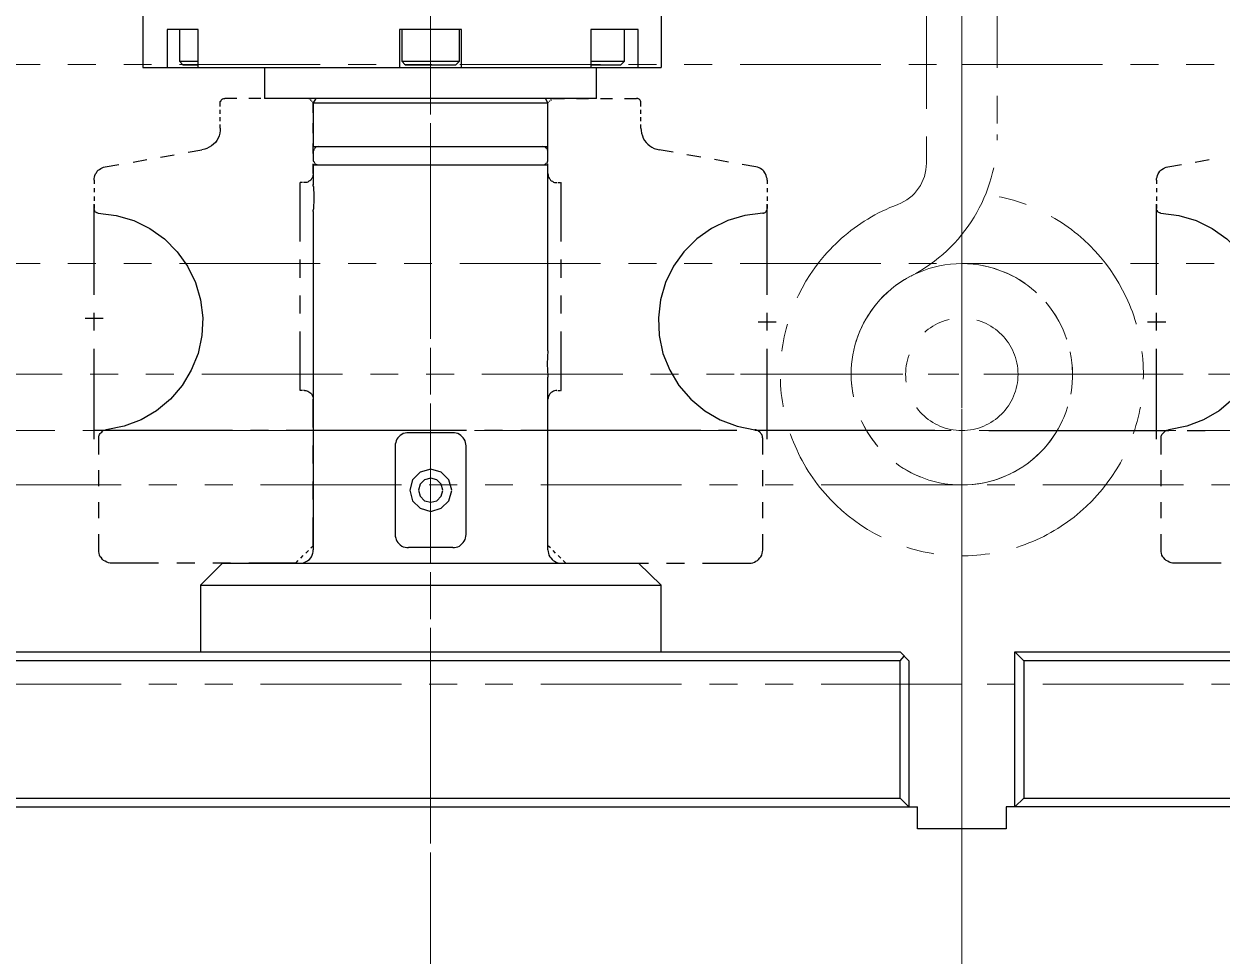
# Model space of a CAD drawing. Header units: millimetres. Extents: x -211 to 45495, y 24 to 52952.
# Drawn here: x 9101.9 to 9372.6, y 34250.6 to 34461.1 of the extents above; entities that cross this region are included whole.
import ezdxf

# ---------------------------------------------------------------- set-up
doc = ezdxf.new("R2010")
doc.units = ezdxf.units.MM
doc.linetypes.add('CENTER', pattern=[50.7, 31.8, -6.3, 6.3, -6.3])
doc.linetypes.add('PHANTOM', pattern=[63.3, 31.8, -6.3, 6.3, -6.3, 6.3, -6.3])
doc.layers.add('Layer2', color=7, linetype='Continuous')

# ---------------------------------------------------------------- blocks, each defined once
blk = doc.blocks.new('BLKF061')
at = {"layer": 'Layer2', "color": 7, "linetype": 'PHANTOM', "lineweight": 13}
for p, q in [((9313.79, 34451.97), (9553.79, 34451.97)), ((9313.79, 34406.97), (9313.79, 34451.97)), ((9313.79, 34406.97), (9553.79, 34406.97)), ((9603.79, 34381.97), (9263.79, 34381.97)), ((9313.79, 34311.97), (9313.79, 34356.97)), ((9553.79, 34356.97), (9313.79, 34356.97)), ((9553.79, 34311.97), (9313.79, 34311.97))]:
    blk.add_line(p, q, dxfattribs=at)
blk.add_arc((9313.79, 34381.97), 25, 270, 90, dxfattribs=at)
blk = doc.blocks.new('BLKF062')
at = {"layer": 'Layer2', "color": 7, "linetype": 'PHANTOM', "lineweight": 13}
for p, q in [((9193.79, 34501.97), (9193.79, 34261.97)), ((9073.79, 34451.97), (9313.79, 34451.97)), ((9313.79, 34451.97), (9313.79, 34406.97)), ((9073.79, 34406.97), (9313.79, 34406.97)), ((9363.79, 34381.97), (9023.79, 34381.97)), ((9313.79, 34356.97), (9073.79, 34356.97)), ((9313.79, 34356.97), (9313.79, 34311.97)), ((9313.79, 34311.97), (9073.79, 34311.97))]:
    blk.add_line(p, q, dxfattribs=at)
blk.add_arc((9313.79, 34381.97), 25, 90, 270, dxfattribs=at)
blk = doc.blocks.new('BLKF046')
at = {"layer": 'Layer2', "color": 7, "linetype": 'PHANTOM', "lineweight": 13}
for p, q in [((9313.79, 34816.33), (9313.79, 33156.33)), ((9321.79, 34609.6), (9321.79, 34436.16)), ((9305.79, 34600.36), (9305.79, 34429.69)), ((9805.21, 34369.27), (8755.21, 34369.27))]:
    blk.add_line(p, q, dxfattribs=at)
blk.add_circle((9313.79, 34381.97), 12.7, dxfattribs=at)
for centre, radius, start, end in [((9285.79, 34436.16), 36, 297.3237, 0), ((9295.79, 34429.69), 10, 290.6673, 0), ((9313.79, 34381.97), 41, 110.6673, 78.7482), ((9313.79, 34381.97), 25, 117.3237, 78.7482)]:
    blk.add_arc(centre, radius, start, end, dxfattribs=at)
for name in ['BLKF062', 'BLKF061']:
    blk.add_blockref(name, (0, 0), dxfattribs=at)
blk = doc.blocks.new('BLKF231')
at = {"layer": 'Layer2', "color": 7, "linetype": 'PHANTOM', "lineweight": 13}
blk.add_line((9313.79, 34854.81), (9313.79, 32834.81), dxfattribs=at)
blk = doc.blocks.new('BLKF2477')
at = {"layer": 'Layer2', "color": 3, "linetype": 'Continuous', "lineweight": 25}
for p, q in [((9358.14, 34427.22), (9358.31, 34427.48)), ((9358.31, 34427.48), (9358.48, 34427.83)), ((9358.48, 34427.83), (9358.74, 34428.08)), ((9358.74, 34428.08), (9359, 34428.26)), ((9359, 34428.26), (9359.34, 34428.43)), ((9359.34, 34428.43), (9359.6, 34428.6)), ((9359.6, 34428.6), (9359.95, 34428.77)), ((9357.79, 34426.19), (9357.88, 34426.53)), ((9357.79, 34425.85), (9357.79, 34426.19)), ((9357.88, 34426.53), (9357.97, 34426.88)), ((9357.97, 34426.88), (9358.14, 34427.22))]:
    blk.add_line(p, q, dxfattribs=at)
blk = doc.blocks.new('BLKF2480')
at = {"layer": 'Layer2', "color": 3, "linetype": 'Continuous', "lineweight": 25}
for p, q in [((9357.79, 34419.13), (9357.79, 34419.21)), ((9357.88, 34418.96), (9357.79, 34419.13)), ((9357.97, 34418.87), (9357.88, 34418.96)), ((9357.97, 34418.78), (9357.97, 34418.87)), ((9358.05, 34418.7), (9357.97, 34418.78)), ((9358.14, 34418.61), (9358.05, 34418.7)), ((9358.31, 34418.53), (9358.14, 34418.61)), ((9358.4, 34418.44), (9358.31, 34418.53)), ((9358.48, 34418.44), (9358.4, 34418.44)), ((9358.66, 34418.35), (9358.48, 34418.44)), ((9358.74, 34418.35), (9358.66, 34418.35))]:
    blk.add_line(p, q, dxfattribs=at)
blk = doc.blocks.new('BLKF2481')
at = {"layer": 'Layer2', "color": 3, "linetype": 'Continuous', "lineweight": 25}
for p, q in [((9358.91, 34341.54), (9358.83, 34341.88)), ((9359, 34341.11), (9358.91, 34341.54)), ((9359.17, 34340.76), (9359, 34341.11)), ((9359.43, 34340.51), (9359.17, 34340.76)), ((9359.69, 34340.16), (9359.43, 34340.51)), ((9359.95, 34339.9), (9359.69, 34340.16)), ((9360.29, 34339.73), (9359.95, 34339.9)), ((9360.64, 34339.56), (9360.29, 34339.73)), ((9361.07, 34339.39), (9360.64, 34339.56)), ((9361.41, 34339.3), (9361.07, 34339.39)), ((9361.84, 34339.3), (9361.41, 34339.3))]:
    blk.add_line(p, q, dxfattribs=at)
blk = doc.blocks.new('BLKF2482')
at = {"layer": 'Layer2', "color": 3, "linetype": 'Continuous', "lineweight": 25}
for p, q in [((9358.74, 34418.35), (9362.79, 34417.84)), ((9362.79, 34417.84), (9366.75, 34416.72)), ((9366.75, 34416.72), (9370.37, 34414.91)), ((9370.37, 34414.91), (9373.64, 34412.58)), ((9373.64, 34412.58), (9376.57, 34409.66)), ((9376.57, 34409.66), (9378.89, 34406.38)), ((9378.89, 34406.38), (9380.7, 34402.68)), ((9380.7, 34402.68), (9381.82, 34398.81)), ((9381.82, 34398.81), (9382.34, 34394.76)), ((9382.34, 34394.76), (9382.16, 34390.71)), ((9382.16, 34390.71), (9381.3, 34386.66)), ((9381.3, 34386.66), (9379.75, 34382.87)), ((9379.75, 34382.87), (9377.69, 34379.43)), ((9377.69, 34379.43), (9375.02, 34376.33)), ((9375.02, 34376.33), (9371.92, 34373.75)), ((9371.92, 34373.75), (9368.39, 34371.68)), ((9368.39, 34371.68), (9364.6, 34370.22))]:
    blk.add_line(p, q, dxfattribs=at)
blk = doc.blocks.new('BLKF2483')
at = {"layer": 'Layer2', "color": 3, "linetype": 'Continuous', "lineweight": 25}
for p, q in [((9358.83, 34367.98), (9358.91, 34368.15)), ((9358.83, 34367.46), (9358.83, 34367.98)), ((9358.91, 34368.15), (9359, 34368.41)), ((9359, 34368.41), (9359.17, 34368.58)), ((9359.17, 34368.58), (9359.34, 34368.75)), ((9359.34, 34368.75), (9359.52, 34368.92)), ((9359.52, 34368.92), (9359.69, 34369.1)), ((9359.69, 34369.1), (9359.86, 34369.27)), ((9359.86, 34369.27), (9360.12, 34369.35)), ((9360.12, 34369.35), (9360.38, 34369.44))]:
    blk.add_line(p, q, dxfattribs=at)
blk = doc.blocks.new('BLKF2484')
at = {"layer": 'Layer2', "color": 3, "linetype": 'Continuous', "lineweight": 25}
for p, q in [((9118.83, 34367.98), (9118.91, 34368.15)), ((9118.83, 34363.84), (9118.83, 34367.98)), ((9118.91, 34368.15), (9119, 34368.41)), ((9119, 34368.41), (9119.17, 34368.58)), ((9119.17, 34368.58), (9119.34, 34368.75)), ((9119.34, 34368.75), (9119.52, 34368.92)), ((9119.52, 34368.92), (9119.69, 34369.1)), ((9119.69, 34369.1), (9119.86, 34369.27)), ((9119.86, 34369.27), (9120.12, 34369.35)), ((9120.12, 34369.35), (9120.38, 34369.44))]:
    blk.add_line(p, q, dxfattribs=at)
blk = doc.blocks.new('BLKF2485')
at = {"layer": 'Layer2', "color": 3, "linetype": 'Continuous', "lineweight": 25}
for p, q in [((9118.74, 34418.35), (9122.79, 34417.84)), ((9122.79, 34417.84), (9126.75, 34416.72)), ((9126.75, 34416.72), (9130.37, 34414.91)), ((9130.37, 34414.91), (9133.72, 34412.58)), ((9133.72, 34412.58), (9136.57, 34409.66)), ((9136.57, 34409.66), (9138.89, 34406.38)), ((9138.89, 34406.38), (9140.7, 34402.68)), ((9140.7, 34402.68), (9141.82, 34398.81)), ((9141.82, 34398.81), (9142.34, 34394.76)), ((9142.34, 34394.76), (9142.16, 34390.71)), ((9142.16, 34390.71), (9141.3, 34386.66)), ((9141.3, 34386.66), (9139.75, 34382.87)), ((9139.75, 34382.87), (9137.69, 34379.43)), ((9137.69, 34379.43), (9135.02, 34376.33)), ((9135.02, 34376.33), (9131.92, 34373.75)), ((9131.92, 34373.75), (9128.39, 34371.68)), ((9128.39, 34371.68), (9124.6, 34370.22))]:
    blk.add_line(p, q, dxfattribs=at)
blk = doc.blocks.new('BLKF2486')
at = {"layer": 'Layer2', "color": 3, "linetype": 'Continuous', "lineweight": 25}
for p, q in [((9118.91, 34341.54), (9118.83, 34341.88)), ((9119, 34341.11), (9118.91, 34341.54)), ((9119.17, 34340.76), (9119, 34341.11)), ((9119.43, 34340.51), (9119.17, 34340.76)), ((9119.69, 34340.16), (9119.43, 34340.51)), ((9119.95, 34339.9), (9119.69, 34340.16)), ((9120.29, 34339.73), (9119.95, 34339.9)), ((9120.64, 34339.56), (9120.29, 34339.73)), ((9121.07, 34339.39), (9120.64, 34339.56)), ((9121.41, 34339.3), (9121.07, 34339.39)), ((9121.84, 34339.3), (9121.41, 34339.3))]:
    blk.add_line(p, q, dxfattribs=at)
blk = doc.blocks.new('BLKF2487')
at = {"layer": 'Layer2', "color": 3, "linetype": 'Continuous', "lineweight": 25}
for p, q in [((9117.88, 34419.13), (9117.79, 34419.21)), ((9117.88, 34418.96), (9117.88, 34419.13)), ((9117.97, 34418.87), (9117.88, 34418.96)), ((9117.97, 34418.78), (9117.97, 34418.87)), ((9118.05, 34418.7), (9117.97, 34418.78)), ((9118.14, 34418.61), (9118.05, 34418.7)), ((9118.31, 34418.53), (9118.14, 34418.61)), ((9118.4, 34418.44), (9118.31, 34418.53)), ((9118.48, 34418.44), (9118.4, 34418.44)), ((9118.65, 34418.35), (9118.48, 34418.44)), ((9118.74, 34418.35), (9118.65, 34418.35))]:
    blk.add_line(p, q, dxfattribs=at)
blk = doc.blocks.new('BLKF2488')
at = {"layer": 'Layer2', "color": 3, "linetype": 'Continuous', "lineweight": 25}
for p, q in [((9146.38, 34443.67), (9146.47, 34443.76)), ((9146.47, 34443.93), (9146.64, 34444.02)), ((9146.47, 34443.76), (9146.47, 34443.93)), ((9146.64, 34444.02), (9146.73, 34444.1)), ((9146.73, 34444.1), (9146.81, 34444.19)), ((9146.81, 34444.19), (9146.9, 34444.19)), ((9146.9, 34444.19), (9147.07, 34444.27)), ((9147.07, 34444.27), (9147.16, 34444.27)), ((9146.3, 34443.58), (9146.38, 34443.67)), ((9146.3, 34443.33), (9146.3, 34443.58))]:
    blk.add_line(p, q, dxfattribs=at)
blk = doc.blocks.new('BLKF2489')
at = {"layer": 'Layer2', "color": 3, "linetype": 'Continuous', "lineweight": 25}
for p, q in [((9146.04, 34435.83), (9145.78, 34435.32)), ((9146.21, 34436.44), (9146.04, 34435.83)), ((9146.3, 34437.04), (9146.21, 34436.44)), ((9146.3, 34437.56), (9146.3, 34437.04)), ((9143.28, 34432.99), (9142.77, 34432.82)), ((9143.8, 34433.25), (9143.28, 34432.99)), ((9144.32, 34433.6), (9143.8, 34433.25)), ((9144.75, 34433.94), (9144.32, 34433.6)), ((9145.18, 34434.37), (9144.75, 34433.94)), ((9145.52, 34434.8), (9145.18, 34434.37)), ((9145.78, 34435.32), (9145.52, 34434.8))]:
    blk.add_line(p, q, dxfattribs=at)
blk = doc.blocks.new('BLKF2490')
at = {"layer": 'Layer2', "color": 3, "linetype": 'Continuous', "lineweight": 25}
for p, q in [((9118.14, 34427.22), (9118.31, 34427.48)), ((9118.31, 34427.48), (9118.48, 34427.83)), ((9118.48, 34427.83), (9118.74, 34428.08)), ((9118.74, 34428.08), (9119, 34428.26)), ((9119, 34428.26), (9119.34, 34428.43)), ((9119.34, 34428.43), (9119.6, 34428.6)), ((9119.6, 34428.6), (9119.95, 34428.77)), ((9117.79, 34426.19), (9117.88, 34426.53)), ((9117.79, 34425.85), (9117.79, 34426.19)), ((9117.88, 34426.53), (9117.97, 34426.88)), ((9117.97, 34426.88), (9118.14, 34427.22))]:
    blk.add_line(p, q, dxfattribs=at)
blk = doc.blocks.new('BLKF2491')
at = {"layer": 'Layer2', "color": 3, "linetype": 'Continuous', "lineweight": 25}
for p, q in [((9165.85, 34425.33), (9165.59, 34425.33)), ((9166.1, 34425.41), (9165.85, 34425.33)), ((9166.28, 34425.59), (9166.1, 34425.41)), ((9166.53, 34425.67), (9166.28, 34425.59)), ((9166.71, 34425.85), (9166.53, 34425.67)), ((9166.88, 34426.1), (9166.71, 34425.85)), ((9167.05, 34426.28), (9166.88, 34426.1)), ((9167.14, 34426.53), (9167.05, 34426.28)), ((9167.22, 34426.79), (9167.14, 34426.53)), ((9167.31, 34427.05), (9167.22, 34426.79)), ((9167.31, 34427.31), (9167.31, 34427.05))]:
    blk.add_line(p, q, dxfattribs=at)
blk = doc.blocks.new('BLKF2492')
at = {"layer": 'Layer2', "color": 3, "linetype": 'Continuous', "lineweight": 25}
for p, q in [((9165.33, 34378.31), (9165.59, 34378.31)), ((9165.59, 34378.31), (9165.85, 34378.22)), ((9165.85, 34378.22), (9166.1, 34378.14)), ((9166.1, 34378.14), (9166.28, 34378.05)), ((9166.28, 34378.05), (9166.53, 34377.88)), ((9166.53, 34377.88), (9166.71, 34377.71)), ((9166.71, 34377.71), (9166.88, 34377.54)), ((9166.88, 34377.54), (9167.05, 34377.28)), ((9167.05, 34377.28), (9167.14, 34377.02)), ((9167.14, 34377.02), (9167.22, 34376.85)), ((9167.22, 34376.85), (9167.31, 34376.59))]:
    blk.add_line(p, q, dxfattribs=at)
blk = doc.blocks.new('BLKF2493')
at = {"layer": 'Layer2', "color": 3, "linetype": 'Continuous', "lineweight": 25}
for p, q in [((9220.44, 34377.02), (9220.36, 34376.85)), ((9220.36, 34376.85), (9220.36, 34376.59)), ((9220.61, 34377.28), (9220.44, 34377.02)), ((9220.7, 34377.54), (9220.61, 34377.28)), ((9220.87, 34377.71), (9220.7, 34377.54)), ((9221.04, 34377.88), (9220.87, 34377.71)), ((9221.3, 34378.05), (9221.04, 34377.88)), ((9221.56, 34378.14), (9221.3, 34378.05)), ((9221.82, 34378.22), (9221.56, 34378.14)), ((9222.08, 34378.31), (9221.82, 34378.22)), ((9222.34, 34378.31), (9222.08, 34378.31))]:
    blk.add_line(p, q, dxfattribs=at)
blk = doc.blocks.new('BLKF2494')
at = {"layer": 'Layer2', "color": 3, "linetype": 'Continuous', "lineweight": 25}
for p, q in [((9220.27, 34427.31), (9220.36, 34427.05)), ((9220.36, 34427.05), (9220.36, 34426.79)), ((9220.36, 34426.79), (9220.44, 34426.53)), ((9220.44, 34426.53), (9220.61, 34426.28)), ((9220.61, 34426.28), (9220.7, 34426.1)), ((9220.7, 34426.1), (9220.87, 34425.85)), ((9220.87, 34425.85), (9221.04, 34425.67)), ((9221.04, 34425.67), (9221.3, 34425.59)), ((9221.3, 34425.59), (9221.56, 34425.41)), ((9221.56, 34425.41), (9221.82, 34425.33)), ((9221.82, 34425.33), (9222.08, 34425.33))]:
    blk.add_line(p, q, dxfattribs=at)
blk = doc.blocks.new('BLKF2495')
at = {"layer": 'Layer2', "color": 3, "linetype": 'Continuous', "lineweight": 25}
for p, q in [((9267.98, 34428.6), (9267.63, 34428.77)), ((9268.32, 34428.43), (9267.98, 34428.6)), ((9268.58, 34428.26), (9268.32, 34428.43)), ((9268.84, 34428.08), (9268.58, 34428.26)), ((9269.1, 34427.83), (9268.84, 34428.08)), ((9269.27, 34427.48), (9269.1, 34427.83)), ((9269.44, 34427.22), (9269.27, 34427.48)), ((9269.61, 34426.88), (9269.44, 34427.22)), ((9269.7, 34426.53), (9269.61, 34426.88)), ((9269.79, 34426.19), (9269.7, 34426.53)), ((9269.79, 34425.85), (9269.79, 34426.19))]:
    blk.add_line(p, q, dxfattribs=at)
blk = doc.blocks.new('BLKF2496')
at = {"layer": 'Layer2', "color": 3, "linetype": 'Continuous', "lineweight": 25}
for p, q in [((9241.28, 34437.56), (9241.37, 34437.04)), ((9241.37, 34437.04), (9241.45, 34436.44)), ((9241.45, 34436.44), (9241.63, 34435.83)), ((9241.63, 34435.83), (9241.8, 34435.32)), ((9241.8, 34435.32), (9242.14, 34434.8)), ((9242.14, 34434.8), (9242.49, 34434.37)), ((9242.49, 34434.37), (9242.83, 34433.94)), ((9242.83, 34433.94), (9243.35, 34433.6)), ((9243.35, 34433.6), (9243.78, 34433.25)), ((9243.78, 34433.25), (9244.3, 34432.99)), ((9244.3, 34432.99), (9244.9, 34432.82))]:
    blk.add_line(p, q, dxfattribs=at)
blk = doc.blocks.new('BLKF2497')
at = {"layer": 'Layer2', "color": 3, "linetype": 'Continuous', "lineweight": 25}
for p, q in [((9240.59, 34444.27), (9240.42, 34444.27)), ((9240.68, 34444.19), (9240.59, 34444.27)), ((9240.76, 34444.19), (9240.68, 34444.19)), ((9240.94, 34444.1), (9240.76, 34444.19)), ((9241.02, 34444.02), (9240.94, 34444.1)), ((9241.11, 34443.93), (9241.02, 34444.02)), ((9241.2, 34443.76), (9241.11, 34443.93)), ((9241.2, 34443.67), (9241.2, 34443.76)), ((9241.28, 34443.58), (9241.2, 34443.67)), ((9241.28, 34443.33), (9241.28, 34443.58))]:
    blk.add_line(p, q, dxfattribs=at)
blk = doc.blocks.new('BLKF2498')
at = {"layer": 'Layer2', "color": 3, "linetype": 'Continuous', "lineweight": 25}
for p, q in [((9268.84, 34418.35), (9269.01, 34418.35)), ((9269.01, 34418.35), (9269.1, 34418.44)), ((9269.1, 34418.44), (9269.18, 34418.44)), ((9269.18, 34418.44), (9269.35, 34418.53)), ((9269.35, 34418.53), (9269.44, 34418.61)), ((9269.44, 34418.61), (9269.53, 34418.7)), ((9269.53, 34418.7), (9269.61, 34418.78)), ((9269.61, 34418.78), (9269.7, 34418.87)), ((9269.7, 34418.96), (9269.79, 34419.13)), ((9269.7, 34418.87), (9269.7, 34418.96)), ((9269.79, 34419.13), (9269.79, 34419.21))]:
    blk.add_line(p, q, dxfattribs=at)
blk = doc.blocks.new('BLKF2499')
at = {"layer": 'Layer2', "color": 3, "linetype": 'Continuous', "lineweight": 25}
for p, q in [((9268.41, 34340.76), (9268.58, 34341.11)), ((9268.58, 34341.11), (9268.67, 34341.54)), ((9268.67, 34341.54), (9268.75, 34341.88)), ((9265.82, 34339.3), (9266.17, 34339.3)), ((9266.17, 34339.3), (9266.6, 34339.39)), ((9266.6, 34339.39), (9266.94, 34339.56)), ((9266.94, 34339.56), (9267.29, 34339.73)), ((9267.29, 34339.73), (9267.63, 34339.9)), ((9267.63, 34339.9), (9267.89, 34340.16)), ((9267.89, 34340.16), (9268.15, 34340.51)), ((9268.15, 34340.51), (9268.41, 34340.76))]:
    blk.add_line(p, q, dxfattribs=at)
blk = doc.blocks.new('BLKF2500')
at = {"layer": 'Layer2', "color": 3, "linetype": 'Continuous', "lineweight": 25}
for p, q in [((9260.92, 34416.72), (9257.21, 34414.91)), ((9264.79, 34417.84), (9260.92, 34416.72)), ((9268.84, 34418.35), (9264.79, 34417.84)), ((9257.21, 34414.91), (9253.94, 34412.58)), ((9253.94, 34412.58), (9251.01, 34409.66)), ((9251.01, 34409.66), (9248.69, 34406.38)), ((9248.69, 34406.38), (9246.88, 34402.68)), ((9246.88, 34402.68), (9245.76, 34398.81)), ((9245.76, 34398.81), (9245.24, 34394.76)), ((9245.24, 34394.76), (9245.41, 34390.71)), ((9245.41, 34390.71), (9246.28, 34386.66)), ((9246.28, 34386.66), (9247.83, 34382.87)), ((9247.83, 34382.87), (9249.89, 34379.43)), ((9249.89, 34379.43), (9252.56, 34376.33)), ((9252.56, 34376.33), (9255.75, 34373.75)), ((9255.75, 34373.75), (9259.19, 34371.68)), ((9259.19, 34371.68), (9263.07, 34370.22))]:
    blk.add_line(p, q, dxfattribs=at)
blk = doc.blocks.new('BLKF2501')
at = {"layer": 'Layer2', "color": 3, "linetype": 'Continuous', "lineweight": 25}
for p, q in [((9267.46, 34369.35), (9267.29, 34369.44)), ((9267.72, 34369.27), (9267.46, 34369.35)), ((9267.89, 34369.1), (9267.72, 34369.27)), ((9268.15, 34368.92), (9267.89, 34369.1)), ((9268.32, 34368.75), (9268.15, 34368.92)), ((9268.41, 34368.58), (9268.32, 34368.75)), ((9268.58, 34368.41), (9268.41, 34368.58)), ((9268.67, 34368.15), (9268.58, 34368.41)), ((9268.75, 34367.98), (9268.67, 34368.15)), ((9268.75, 34367.72), (9268.75, 34367.98)), ((9268.84, 34367.46), (9268.75, 34367.72))]:
    blk.add_line(p, q, dxfattribs=at)
blk = doc.blocks.new('BLKF2546')
at = {"layer": 'Layer2', "color": 3, "linetype": 'Continuous', "lineweight": 25}
for p, q in [((9167.57, 34432.91), (9167.48, 34432.82)), ((9167.65, 34433.08), (9167.57, 34432.91)), ((9167.74, 34433.16), (9167.65, 34433.08)), ((9167.91, 34433.25), (9167.74, 34433.16)), ((9168.08, 34433.34), (9167.91, 34433.25)), ((9168.34, 34433.34), (9168.08, 34433.34)), ((9168.52, 34433.42), (9168.34, 34433.34)), ((9167.4, 34432.65), (9167.31, 34432.48)), ((9167.31, 34432.48), (9167.31, 34432.3)), ((9167.48, 34432.82), (9167.4, 34432.65))]:
    blk.add_line(p, q, dxfattribs=at)
blk = doc.blocks.new('BLKF2547')
at = {"layer": 'Layer2', "color": 3, "linetype": 'Continuous', "lineweight": 25}
for p, q in [((9219.41, 34433.34), (9219.24, 34433.34)), ((9219.58, 34433.34), (9219.41, 34433.34)), ((9219.67, 34433.25), (9219.58, 34433.34)), ((9219.84, 34433.16), (9219.67, 34433.25)), ((9219.93, 34433.08), (9219.84, 34433.16)), ((9220.1, 34432.91), (9219.93, 34433.08)), ((9220.18, 34432.82), (9220.1, 34432.91)), ((9220.18, 34432.65), (9220.18, 34432.82)), ((9220.27, 34432.48), (9220.18, 34432.65)), ((9220.27, 34432.22), (9220.27, 34432.48))]:
    blk.add_line(p, q, dxfattribs=at)
blk = doc.blocks.new('BLKF2548')
at = {"layer": 'Layer2', "color": 3, "linetype": 'Continuous', "lineweight": 25}
for p, q in [((9220.27, 34430.15), (9220.27, 34430.32)), ((9219.06, 34429.29), (9219.41, 34429.29)), ((9219.41, 34429.29), (9219.58, 34429.38)), ((9219.58, 34429.38), (9219.67, 34429.46)), ((9219.67, 34429.46), (9219.84, 34429.55)), ((9219.84, 34429.55), (9219.93, 34429.63)), ((9219.93, 34429.63), (9220.1, 34429.72)), ((9220.1, 34429.72), (9220.18, 34429.89)), ((9220.18, 34430.06), (9220.27, 34430.15)), ((9220.18, 34429.89), (9220.18, 34430.06))]:
    blk.add_line(p, q, dxfattribs=at)
blk = doc.blocks.new('BLKF2549')
at = {"layer": 'Layer2', "color": 3, "linetype": 'Continuous', "lineweight": 25}
for p, q in [((9167.31, 34430.5), (9167.31, 34430.15)), ((9167.31, 34430.15), (9167.4, 34430.06)), ((9167.4, 34430.06), (9167.48, 34429.89)), ((9167.48, 34429.89), (9167.57, 34429.72)), ((9167.57, 34429.72), (9167.65, 34429.63)), ((9167.65, 34429.63), (9167.74, 34429.55)), ((9167.74, 34429.55), (9167.91, 34429.46)), ((9167.91, 34429.46), (9168.08, 34429.38)), ((9168.08, 34429.38), (9168.17, 34429.29)), ((9168.17, 34429.29), (9168.34, 34429.29))]:
    blk.add_line(p, q, dxfattribs=at)
blk = doc.blocks.new('BLKF2718')
at = {"layer": 'Layer2', "color": 3, "linetype": 'Continuous', "lineweight": 25}
for p, q in [((9166.88, 34340.76), (9167.05, 34341.11)), ((9167.05, 34341.11), (9167.22, 34341.54)), ((9167.22, 34341.54), (9167.31, 34341.88)), ((9164.3, 34339.3), (9164.73, 34339.3)), ((9164.73, 34339.3), (9165.07, 34339.39)), ((9165.07, 34339.39), (9165.41, 34339.56)), ((9165.41, 34339.56), (9165.85, 34339.73)), ((9165.85, 34339.73), (9166.1, 34339.9)), ((9166.1, 34339.9), (9166.45, 34340.16)), ((9166.45, 34340.16), (9166.71, 34340.51)), ((9166.71, 34340.51), (9166.88, 34340.76))]:
    blk.add_line(p, q, dxfattribs=at)
blk = doc.blocks.new('BLKF2719')
at = {"layer": 'Layer2', "color": 3, "linetype": 'Continuous', "lineweight": 25}
for p, q in [((9220.27, 34342.31), (9220.36, 34341.88)), ((9220.36, 34341.88), (9220.44, 34341.54)), ((9220.44, 34341.54), (9220.53, 34341.11)), ((9220.53, 34341.11), (9220.7, 34340.76)), ((9220.7, 34340.76), (9220.96, 34340.51)), ((9220.96, 34340.51), (9221.22, 34340.16)), ((9221.22, 34340.16), (9221.48, 34339.9)), ((9221.48, 34339.9), (9221.82, 34339.73)), ((9221.82, 34339.73), (9222.16, 34339.56)), ((9222.16, 34339.56), (9222.51, 34339.39)), ((9222.51, 34339.39), (9222.94, 34339.3))]:
    blk.add_line(p, q, dxfattribs=at)
blk = doc.blocks.new('BLKF2720')
at = {"layer": 'Layer2', "color": 3, "linetype": 'Continuous', "lineweight": 25}
for p, q in [((9220.27, 34387.27), (9220.27, 34386.84)), ((9220.18, 34385.29), (9220.1, 34384.85)), ((9220.1, 34384.85), (9220.1, 34384.42)), ((9220.1, 34384.42), (9220.1, 34384.25)), ((9220.1, 34384.25), (9220.1, 34383.82)), ((9220.27, 34386.84), (9220.18, 34386.4)), ((9220.18, 34386.4), (9220.18, 34385.29)), ((9220.1, 34383.82), (9220.18, 34383.39)), ((9220.18, 34383.39), (9220.18, 34383.3)), ((9220.18, 34383.3), (9220.18, 34382.87)), ((9220.18, 34382.87), (9220.18, 34382.44)), ((9220.18, 34382.44), (9220.27, 34382.01)), ((9220.27, 34382.01), (9220.27, 34381.75))]:
    blk.add_line(p, q, dxfattribs=at)
blk = doc.blocks.new('BLKF2721')
at = {"layer": 'Layer2', "color": 3, "linetype": 'Continuous', "lineweight": 25}
for p, q in [((9167.4, 34424.29), (9167.31, 34424.47)), ((9167.4, 34423.95), (9167.4, 34424.29)), ((9167.4, 34423.86), (9167.4, 34423.95)), ((9167.4, 34423.52), (9167.4, 34423.86)), ((9167.48, 34423.09), (9167.4, 34423.52)), ((9167.48, 34423), (9167.48, 34423.09)), ((9167.48, 34422.57), (9167.48, 34423)), ((9167.48, 34422.14), (9167.48, 34422.57)), ((9167.48, 34422.06), (9167.48, 34422.14)), ((9167.48, 34421.63), (9167.48, 34422.06)), ((9167.31, 34418.96), (9167.4, 34419.39)), ((9167.4, 34420.25), (9167.48, 34420.68)), ((9167.4, 34419.39), (9167.4, 34420.25)), ((9167.48, 34421.19), (9167.48, 34421.63)), ((9167.48, 34421.11), (9167.48, 34421.19)), ((9167.48, 34420.68), (9167.48, 34421.11)), ((9167.31, 34418.78), (9167.31, 34418.96))]:
    blk.add_line(p, q, dxfattribs=at)
blk = doc.blocks.new('BLKF2722')
at = {"layer": 'Layer2', "color": 3, "linetype": 'Continuous', "lineweight": 25}
for p, q in [((9167.4, 34429.2), (9167.31, 34429.2)), ((9167.48, 34429.29), (9167.4, 34429.29)), ((9167.4, 34429.29), (9167.4, 34429.2))]:
    blk.add_line(p, q, dxfattribs=at)
blk = doc.blocks.new('BLKF2730')
at = {"layer": 'Layer2', "color": 3, "linetype": 'Continuous', "lineweight": 25}
for p, q in [((9200.64, 34343.43), (9200.89, 34343.69)), ((9200.89, 34343.69), (9201.15, 34343.95)), ((9201.15, 34343.95), (9201.41, 34344.29)), ((9201.41, 34344.29), (9201.58, 34344.64)), ((9201.58, 34344.64), (9201.67, 34344.98)), ((9201.67, 34344.98), (9201.76, 34345.41)), ((9198.83, 34342.83), (9199.17, 34342.83)), ((9199.17, 34342.83), (9199.6, 34342.92)), ((9199.6, 34342.92), (9199.95, 34343)), ((9199.95, 34343), (9200.29, 34343.18)), ((9200.29, 34343.18), (9200.64, 34343.43))]:
    blk.add_line(p, q, dxfattribs=at)
blk = doc.blocks.new('BLKF2731')
at = {"layer": 'Layer2', "color": 3, "linetype": 'Continuous', "lineweight": 25}
for p, q in [((9185.82, 34345.76), (9185.82, 34345.41)), ((9185.82, 34345.41), (9185.91, 34344.98)), ((9185.91, 34344.98), (9186, 34344.64)), ((9186, 34344.64), (9186.17, 34344.29)), ((9186.17, 34344.29), (9186.43, 34343.95)), ((9186.43, 34343.95), (9186.69, 34343.69)), ((9186.69, 34343.69), (9186.94, 34343.43)), ((9186.94, 34343.43), (9187.29, 34343.18)), ((9187.29, 34343.18), (9187.63, 34343)), ((9187.63, 34343), (9188.06, 34342.92)), ((9188.06, 34342.92), (9188.41, 34342.83))]:
    blk.add_line(p, q, dxfattribs=at)
blk = doc.blocks.new('BLKF2732')
at = {"layer": 'Layer2', "color": 3, "linetype": 'Continuous', "lineweight": 25}
for p, q in [((9186.94, 34368.15), (9186.69, 34367.89)), ((9187.29, 34368.41), (9186.94, 34368.15)), ((9187.63, 34368.58), (9187.29, 34368.41)), ((9188.06, 34368.67), (9187.63, 34368.58)), ((9188.41, 34368.75), (9188.06, 34368.67)), ((9188.84, 34368.75), (9188.41, 34368.75)), ((9185.91, 34366.6), (9185.82, 34366.17)), ((9186, 34366.94), (9185.91, 34366.6)), ((9186.17, 34367.29), (9186, 34366.94)), ((9186.43, 34367.63), (9186.17, 34367.29)), ((9186.69, 34367.89), (9186.43, 34367.63))]:
    blk.add_line(p, q, dxfattribs=at)
blk = doc.blocks.new('BLKF2733')
at = {"layer": 'Layer2', "color": 3, "linetype": 'Continuous', "lineweight": 25}
for p, q in [((9199.6, 34368.67), (9199.17, 34368.75)), ((9199.95, 34368.58), (9199.6, 34368.67)), ((9200.29, 34368.41), (9199.95, 34368.58)), ((9200.64, 34368.15), (9200.29, 34368.41)), ((9200.89, 34367.89), (9200.64, 34368.15)), ((9201.15, 34367.63), (9200.89, 34367.89)), ((9201.41, 34367.29), (9201.15, 34367.63)), ((9201.58, 34366.94), (9201.41, 34367.29)), ((9201.67, 34366.6), (9201.58, 34366.94)), ((9201.76, 34366.17), (9201.67, 34366.6)), ((9201.84, 34365.82), (9201.76, 34366.17)), ((9201.84, 34345.76), (9201.84, 34365.82))]:
    blk.add_line(p, q, dxfattribs=at)
blk = doc.blocks.new('BLKF2885')
at = {"layer": 'Layer2', "color": 3, "linetype": 'Continuous', "lineweight": 25}
for p, q in [((9191.42, 34359.88), (9189.7, 34358.16)), ((9193.83, 34360.57), (9191.42, 34359.88)), ((9196.16, 34359.88), (9193.83, 34360.57)), ((9197.88, 34358.16), (9196.16, 34359.88)), ((9189.7, 34358.16), (9189.1, 34355.83)), ((9198.57, 34355.83), (9197.88, 34358.16)), ((9189.1, 34355.83), (9189.7, 34353.42)), ((9189.7, 34353.42), (9191.42, 34351.7)), ((9191.42, 34351.7), (9193.83, 34351.01)), ((9193.83, 34351.01), (9196.16, 34351.7)), ((9196.16, 34351.7), (9197.88, 34353.42))]:
    blk.add_line(p, q, dxfattribs=at)
blk = doc.blocks.new('BLKF2886')
at = {"layer": 'Layer2', "color": 3, "linetype": 'Continuous', "lineweight": 25}
for p, q in [((9191.42, 34357.13), (9191.08, 34355.83)), ((9192.45, 34358.16), (9191.42, 34357.13)), ((9193.83, 34358.5), (9192.45, 34358.16)), ((9195.21, 34358.16), (9193.83, 34358.5)), ((9196.16, 34357.13), (9195.21, 34358.16)), ((9196.59, 34355.83), (9196.16, 34357.13)), ((9191.08, 34355.83), (9191.42, 34354.46)), ((9191.42, 34354.46), (9192.45, 34353.42)), ((9195.21, 34353.42), (9196.16, 34354.46)), ((9192.45, 34353.42), (9193.83, 34353.08)), ((9193.83, 34353.08), (9195.21, 34353.42))]:
    blk.add_line(p, q, dxfattribs=at)
blk = doc.blocks.new('BLKF2465')
at = {"layer": 'Layer2', "color": 7, "linetype": 'CENTER', "lineweight": 13}
for p, q in [((9313.79, 34773.68), (9313.79, 33933.68)), ((9193.75, 33933.68), (9193.75, 34639.56))]:
    blk.add_line(p, q, dxfattribs=at)
at = {"layer": 'Layer2', "color": 3, "linetype": 'Continuous', "lineweight": 25}
for p, q in [((9128.82, 34469.25), (9128.82, 34451.25)), ((9245.85, 34469.25), (9245.85, 34451.25)), ((9141.3, 34459.86), (9134.33, 34459.86)), ((9134.33, 34459.86), (9134.33, 34451.25)), ((9137.08, 34459.86), (9137.08, 34452.71)), ((9141.3, 34451.25), (9141.3, 34459.86)), ((9186.77, 34459.86), (9186.77, 34451.25)), ((9200.81, 34459.86), (9186.77, 34459.86)), ((9187.29, 34459.86), (9187.29, 34452.71)), ((9200.29, 34452.71), (9200.29, 34459.86)), ((9200.81, 34451.25), (9200.81, 34459.86)), ((9240.68, 34459.86), (9230, 34459.86)), ((9230, 34459.86), (9230, 34451.25)), ((9237.58, 34452.71), (9237.58, 34459.86)), ((9240.68, 34451.25), (9240.68, 34459.86)), ((9137.08, 34452.71), (9141.3, 34452.71)), ((9137.08, 34452.71), (9137.86, 34451.85)), ((9137.86, 34451.85), (9141.3, 34451.85)), ((9187.29, 34452.71), (9200.29, 34452.71)), ((9187.29, 34452.71), (9188.06, 34451.85)), ((9188.06, 34451.85), (9199.52, 34451.85)), ((9199.52, 34451.85), (9200.29, 34452.71)), ((9230, 34452.71), (9237.58, 34452.71)), ((9230, 34451.85), (9236.8, 34451.85)), ((9236.8, 34451.85), (9237.58, 34452.71)), ((9128.82, 34451.25), (9245.85, 34451.25)), ((9156.29, 34451.25), (9156.29, 34444.27)), ((9231.29, 34444.27), (9231.29, 34451.25)), ((9147.16, 34444.27), (9147.33, 34444.27)), ((9150, 34444.27), (9147.33, 34444.27)), ((9155.43, 34444.27), (9152.76, 34444.27)), ((9231.29, 34444.27), (9156.29, 34444.27)), ((9160.85, 34444.27), (9158.18, 34444.27)), ((9166.28, 34444.27), (9163.61, 34444.27)), ((9166.28, 34444.27), (9166.45, 34444.19)), ((9166.62, 34444.02), (9166.71, 34443.84)), ((9166.88, 34443.76), (9167.05, 34443.58)), ((9167.91, 34444.27), (9167.31, 34443.33)), ((9220.27, 34443.33), (9219.75, 34444.27)), ((9220.7, 34443.76), (9220.61, 34443.58)), ((9221.04, 34444.02), (9220.87, 34443.84)), ((9221.3, 34444.27), (9221.13, 34444.19)), ((9221.3, 34444.27), (9224.06, 34444.27)), ((9226.73, 34444.27), (9229.48, 34444.27)), ((9232.15, 34444.27), (9234.91, 34444.27)), ((9237.58, 34444.27), (9240.33, 34444.27)), ((9240.42, 34444.27), (9240.33, 34444.27)), ((9146.3, 34442.47), (9146.3, 34443.33)), ((9146.3, 34440.83), (9146.3, 34441.69)), ((9167.14, 34443.41), (9167.31, 34443.33)), ((9167.31, 34441), (9167.31, 34443.33)), ((9167.31, 34443.33), (9220.27, 34443.33)), ((9167.31, 34443.33), (9167.31, 34433.6)), ((9220.44, 34443.41), (9220.27, 34443.33)), ((9220.27, 34441), (9220.27, 34443.33)), ((9220.27, 34433.6), (9220.27, 34443.33)), ((9241.28, 34442.47), (9241.28, 34443.33)), ((9241.28, 34440.83), (9241.28, 34441.69)), ((9146.3, 34439.19), (9146.3, 34440.05)), ((9146.3, 34437.56), (9146.3, 34438.42)), ((9167.31, 34436.44), (9167.31, 34438.68)), ((9220.27, 34436.44), (9220.27, 34438.68)), ((9241.28, 34439.19), (9241.28, 34440.05)), ((9241.28, 34437.56), (9241.28, 34438.42)), ((9167.31, 34431.87), (9167.31, 34434.11)), ((9167.31, 34433.6), (9167.31, 34433.51)), ((9167.31, 34433.51), (9167.4, 34433.42)), ((9167.4, 34433.42), (9167.48, 34433.42)), ((9167.48, 34433.42), (9220.1, 34433.42)), ((9219.24, 34433.34), (9219.06, 34433.42)), ((9220.1, 34433.42), (9220.27, 34433.42)), ((9220.27, 34431.87), (9220.27, 34434.11)), ((9220.27, 34433.42), (9220.27, 34433.6)), ((9126.58, 34429.89), (9129.68, 34430.5)), ((9132.78, 34431.01), (9135.88, 34431.53)), ((9139.06, 34432.13), (9142.16, 34432.65)), ((9142.77, 34432.82), (9142.16, 34432.65)), ((9167.31, 34432.3), (9167.31, 34432.22)), ((9167.31, 34432.22), (9167.31, 34430.5)), ((9220.27, 34430.5), (9220.27, 34432.22)), ((9220.27, 34430.32), (9220.27, 34430.5)), ((9244.9, 34432.82), (9245.41, 34432.65)), ((9248.6, 34432.13), (9245.41, 34432.65)), ((9254.8, 34431.01), (9251.7, 34431.53)), ((9261.09, 34429.89), (9257.9, 34430.5)), ((9366.49, 34429.89), (9369.68, 34430.5)), ((9119.95, 34428.77), (9120.29, 34428.86)), ((9120.29, 34428.86), (9123.39, 34429.38)), ((9167.31, 34427.31), (9167.31, 34429.55)), ((9167.31, 34429.2), (9167.31, 34429.12)), ((9167.31, 34429.12), (9167.31, 34424.73)), ((9167.48, 34429.29), (9220.1, 34429.29)), ((9168.34, 34429.29), (9168.52, 34429.29)), ((9220.18, 34429.29), (9220.1, 34429.29)), ((9220.27, 34429.2), (9220.18, 34429.29)), ((9220.27, 34427.31), (9220.27, 34429.55)), ((9220.27, 34429.12), (9220.27, 34429.2)), ((9220.27, 34387.27), (9220.27, 34429.12)), ((9267.29, 34428.86), (9264.19, 34429.38)), ((9267.63, 34428.77), (9267.29, 34428.86)), ((9359.95, 34428.77), (9360.29, 34428.86)), ((9360.29, 34428.86), (9363.39, 34429.38)), ((9117.79, 34425.85), (9117.79, 34424.98)), ((9164.3, 34411.98), (9164.3, 34425.33)), ((9164.47, 34425.33), (9164.3, 34425.33)), ((9164.73, 34425.33), (9164.55, 34425.33)), ((9164.98, 34425.33), (9164.9, 34425.33)), ((9165.33, 34425.33), (9165.16, 34425.33)), ((9165.59, 34425.33), (9165.33, 34425.33)), ((9167.31, 34424.47), (9167.31, 34424.81)), ((9222.08, 34425.33), (9222.34, 34425.33)), ((9222.34, 34425.33), (9222.42, 34425.33)), ((9222.59, 34425.33), (9222.77, 34425.33)), ((9222.85, 34425.33), (9223.03, 34425.33)), ((9223.2, 34425.33), (9223.28, 34425.33)), ((9223.28, 34411.98), (9223.28, 34425.33)), ((9269.79, 34425.85), (9269.79, 34424.98)), ((9357.79, 34425.85), (9357.79, 34424.98)), ((9117.79, 34424.04), (9117.79, 34423.09)), ((9117.79, 34422.14), (9117.79, 34421.19)), ((9269.79, 34424.04), (9269.79, 34423.09)), ((9269.79, 34422.14), (9269.79, 34421.19)), ((9357.79, 34424.04), (9357.79, 34423.09)), ((9357.79, 34422.14), (9357.79, 34421.19)), ((9117.79, 34399.92), (9117.79, 34420.42)), ((9117.79, 34420.33), (9117.79, 34419.39)), ((9117.79, 34419.21), (9117.79, 34419.39)), ((9269.79, 34399.92), (9269.79, 34420.42)), ((9269.79, 34420.33), (9269.79, 34419.39)), ((9269.79, 34419.21), (9269.79, 34419.39)), ((9357.79, 34399.92), (9357.79, 34420.42)), ((9357.79, 34420.33), (9357.79, 34419.39)), ((9357.79, 34419.21), (9357.79, 34419.39)), ((9167.31, 34418.78), (9167.31, 34342.31)), ((9164.3, 34403.8), (9164.3, 34407.93)), ((9223.28, 34403.8), (9223.28, 34407.93)), ((9164.3, 34395.71), (9164.3, 34399.75)), ((9223.28, 34395.71), (9223.28, 34399.75)), ((9117.79, 34391.83), (9117.79, 34395.88)), ((9269.79, 34391.83), (9269.79, 34395.88)), ((9357.79, 34391.83), (9357.79, 34395.88)), ((9115.81, 34394.67), (9119.86, 34394.67)), ((9267.8, 34393.81), (9271.85, 34393.81)), ((9355.73, 34393.81), (9359.86, 34393.81)), ((9164.3, 34378.31), (9164.3, 34391.66)), ((9223.28, 34378.31), (9223.28, 34391.66)), ((9117.79, 34367.29), (9117.79, 34387.7)), ((9269.79, 34367.29), (9269.79, 34387.7)), ((9357.79, 34367.29), (9357.79, 34387.7)), ((9220.27, 34381.75), (9220.27, 34381.32)), ((9220.27, 34342.31), (9220.27, 34381.32)), ((9164.47, 34378.31), (9164.3, 34378.31)), ((9164.73, 34378.31), (9164.55, 34378.31)), ((9164.98, 34378.31), (9164.9, 34378.31)), ((9165.33, 34378.31), (9165.16, 34378.31)), ((9167.31, 34376.59), (9167.31, 34376.33)), ((9167.31, 34369.96), (9167.31, 34376.33)), ((9220.36, 34376.59), (9220.27, 34376.33)), ((9220.27, 34369.96), (9220.27, 34376.33)), ((9222.34, 34378.31), (9222.42, 34378.31)), ((9222.59, 34378.31), (9222.77, 34378.31)), ((9222.85, 34378.31), (9223.03, 34378.31)), ((9223.2, 34378.31), (9223.28, 34378.31)), ((9149.05, 34369.27), (9117.79, 34369.27)), ((9120.38, 34369.44), (9120.55, 34369.44)), ((9124.6, 34370.22), (9120.55, 34369.44)), ((9157.15, 34369.27), (9153.1, 34369.27)), ((9201.93, 34369.27), (9161.2, 34369.27)), ((9198.83, 34368.75), (9188.84, 34368.75)), ((9199.17, 34368.75), (9198.83, 34368.75)), ((9210.02, 34369.27), (9205.97, 34369.27)), ((9254.8, 34369.27), (9214.16, 34369.27)), ((9262.98, 34369.27), (9258.85, 34369.27)), ((9263.07, 34370.22), (9267.03, 34369.44)), ((9267.29, 34369.44), (9267.03, 34369.44)), ((9307.68, 34369.27), (9267.03, 34369.27)), ((9319.9, 34369.27), (9360.55, 34369.27)), ((9360.38, 34369.44), (9360.55, 34369.44)), ((9364.6, 34370.22), (9360.55, 34369.44)), ((9364.68, 34369.27), (9368.73, 34369.27)), ((9167.31, 34361.86), (9167.31, 34365.91)), ((9185.82, 34366.17), (9185.82, 34365.82)), ((9185.82, 34365.82), (9185.82, 34345.76)), ((9220.27, 34361.86), (9220.27, 34365.91)), ((9268.84, 34363.84), (9268.84, 34367.46)), ((9358.83, 34363.84), (9358.83, 34367.46)), ((9118.83, 34356.7), (9118.83, 34360.31)), ((9268.84, 34356.7), (9268.84, 34360.31)), ((9358.83, 34356.7), (9358.83, 34360.31)), ((9167.31, 34353.68), (9167.31, 34357.73)), ((9220.27, 34353.68), (9220.27, 34357.73)), ((9196.16, 34354.46), (9196.59, 34355.75)), ((9197.88, 34353.42), (9198.57, 34355.75)), ((9118.83, 34349.46), (9118.83, 34353.08)), ((9268.84, 34349.46), (9268.84, 34353.08)), ((9358.83, 34349.46), (9358.83, 34353.08)), ((9167.31, 34343.26), (9167.31, 34349.63)), ((9220.27, 34343.26), (9220.27, 34349.63)), ((9118.83, 34342.31), (9118.83, 34345.85)), ((9201.76, 34345.41), (9201.84, 34345.76)), ((9268.84, 34342.31), (9268.84, 34345.85)), ((9358.83, 34342.31), (9358.83, 34345.85)), ((9118.83, 34341.88), (9118.83, 34342.31)), ((9164.47, 34340.42), (9164.98, 34341.02)), ((9165.59, 34341.54), (9166.19, 34342.14)), ((9166.71, 34342.74), (9167.31, 34343.26)), ((9167.31, 34341.88), (9167.31, 34342.31)), ((9188.41, 34342.83), (9188.84, 34342.83)), ((9198.83, 34342.83), (9188.84, 34342.83)), ((9220.87, 34342.74), (9220.27, 34343.26)), ((9221.99, 34341.54), (9221.48, 34342.14)), ((9223.2, 34340.42), (9222.59, 34341.02)), ((9268.75, 34341.88), (9268.84, 34342.31)), ((9358.83, 34341.88), (9358.83, 34342.31)), ((9132.35, 34339.3), (9121.84, 34339.3)), ((9140.53, 34339.3), (9136.48, 34339.3)), ((9146.81, 34339.3), (9141.82, 34334.31)), ((9148.62, 34339.3), (9144.58, 34339.3)), ((9146.81, 34339.3), (9240.76, 34339.3)), ((9163.35, 34339.3), (9152.76, 34339.3)), ((9163.35, 34339.3), (9163.86, 34339.9)), ((9222.94, 34339.3), (9223.28, 34339.3)), ((9224.32, 34339.3), (9223.71, 34339.9)), ((9224.32, 34339.3), (9234.91, 34339.3)), ((9238.96, 34339.3), (9243, 34339.3)), ((9245.85, 34334.31), (9240.76, 34339.3)), ((9247.05, 34339.3), (9251.18, 34339.3)), ((9255.23, 34339.3), (9265.82, 34339.3)), ((9372.35, 34339.3), (9361.84, 34339.3)), ((9141.82, 34334.31), (9245.85, 34334.31)), ((9141.82, 34334.31), (9141.82, 34319.32)), ((9245.85, 34319.32), (9245.85, 34334.31)), ((8910.78, 34319.32), (9299.84, 34319.32)), ((9299.84, 34319.32), (9301.82, 34317.26)), ((9325.76, 34319.32), (9327.83, 34317.26)), ((9325.76, 34284.27), (9325.76, 34319.32)), ((9325.76, 34319.32), (9716.8, 34319.32)), ((9299.84, 34317.26), (8910.78, 34317.26)), ((9299.84, 34317.26), (9300.79, 34318.29)), ((9299.84, 34286.25), (9299.84, 34317.26)), ((9301.82, 34317.26), (9301.82, 34284.27)), ((9716.8, 34317.26), (9327.83, 34317.26)), ((9327.83, 34317.26), (9327.83, 34286.25)), ((8908.79, 34284.27), (9303.8, 34284.27)), ((8910.78, 34286.25), (9299.84, 34286.25)), ((9299.84, 34286.25), (9301.82, 34284.27)), ((9303.8, 34279.28), (9303.8, 34284.27)), ((9323.78, 34284.27), (9323.78, 34279.28)), ((9718.78, 34284.27), (9323.78, 34284.27)), ((9325.76, 34284.27), (9327.83, 34286.25)), ((9327.83, 34286.25), (9716.8, 34286.25)), ((9323.78, 34279.28), (9303.8, 34279.28))]:
    blk.add_line(p, q, dxfattribs=at)
for name in ['BLKF2488', 'BLKF2497', 'BLKF2489', 'BLKF2496', 'BLKF2546', 'BLKF2547', 'BLKF2549', 'BLKF2548', 'BLKF2490', 'BLKF2722', 'BLKF2495', 'BLKF2477', 'BLKF2491', 'BLKF2494', 'BLKF2721', 'BLKF2487', 'BLKF2485', 'BLKF2500', 'BLKF2498', 'BLKF2480', 'BLKF2482', 'BLKF2720', 'BLKF2492', 'BLKF2493', 'BLKF2484', 'BLKF2732', 'BLKF2733', 'BLKF2501', 'BLKF2483', 'BLKF2885', 'BLKF2886', 'BLKF2731', 'BLKF2730', 'BLKF2486', 'BLKF2718', 'BLKF2719', 'BLKF2499', 'BLKF2481']:
    blk.add_blockref(name, (0, 0), dxfattribs=at)

msp = doc.modelspace()

# ---------------------------------------------------------------- linework, layer by layer
at = {"layer": 'Layer2', "color": 7, "linetype": 'CENTER', "lineweight": 13}
msp.add_line((9313.79, 32669.27), (9313.79, 37269.27), dxfattribs=at)

# ---------------------------------------------------------------- block references
at = {"layer": 'Layer2', "color": 7, "linetype": 'PHANTOM', "lineweight": 13}
for name in ['BLKF046', 'BLKF231']:
    msp.add_blockref(name, (0, 0), dxfattribs=at)
at = {"layer": 'Layer2', "color": 3, "linetype": 'Continuous', "lineweight": 25}
msp.add_blockref('BLKF2465', (0, 0), dxfattribs=at)

doc.saveas('drawing.dxf')
